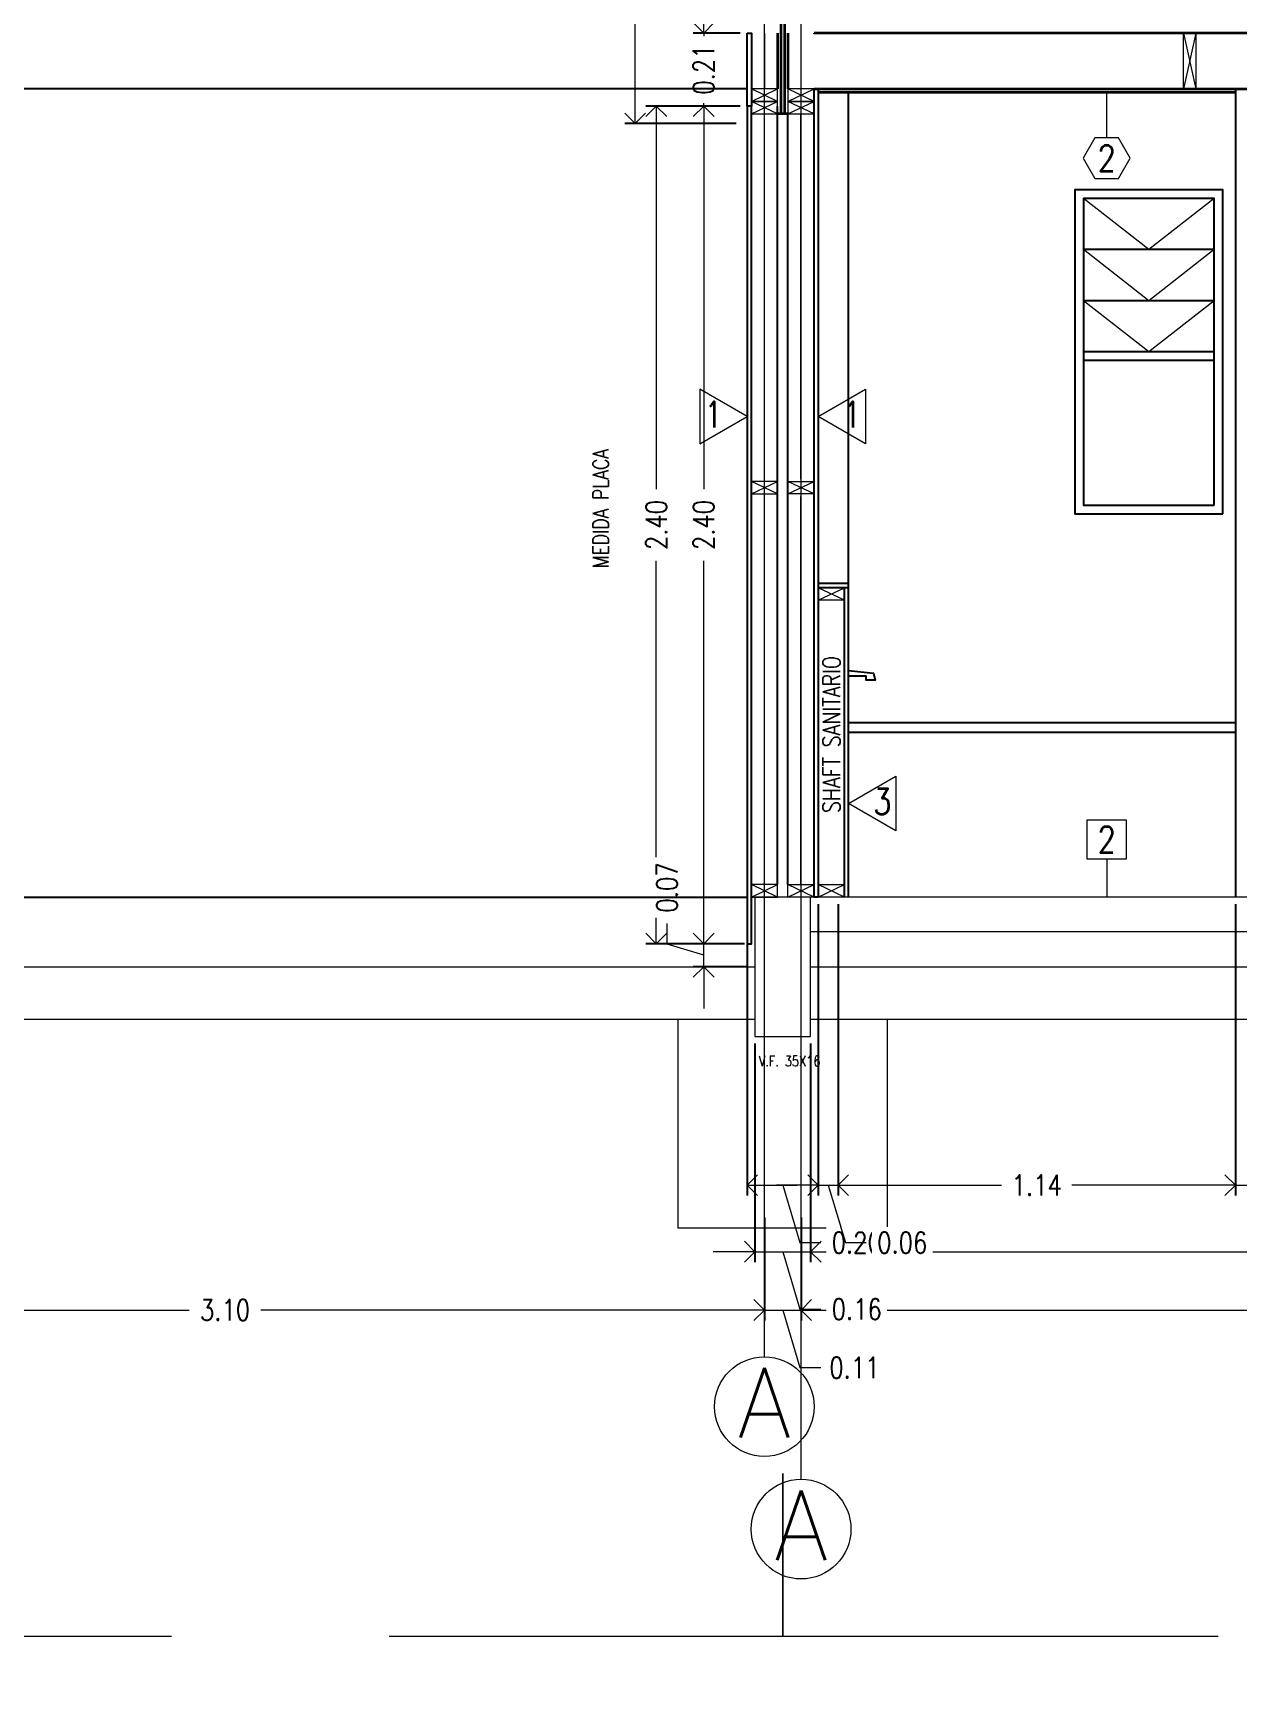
# Model space of a CAD drawing. Header units: metres. Extents: x -2 to 612, y -64 to 156.
# Drawn here: x 467.891 to 471.351, y 4.341 to 9.09 of the extents above; entities that cross this region are included whole.
import ezdxf
from ezdxf.enums import TextEntityAlignment as Align

# ---------------------------------------------------------------- set-up
doc = ezdxf.new("R2010")
doc.units = ezdxf.units.M
doc.header["$LTSCALE"] = 5
doc.header["$MEASUREMENT"] = 0
doc.linetypes.add('HIDDEN', pattern=[0.375, 0.25, -0.125])
doc.layers.get('0').update_dxf_attribs({"color": 30})
doc.layers.get('DEFPOINTS').update_dxf_attribs({"color": 210})
for name, color, linetype, lineweight in [('A-ANNO-DIMS', 3, 'Continuous', 18), ('A-ANNO-SYMB', 3, 'Continuous', 18), ('A-ANNO-TEXT', 3, 'Continuous', 18), ('A-DETL-MCUT', 4, 'Continuous', 25), ('A-ELEV-IDEN', 3, 'Continuous', 18), ('A-ELEV-MBE1', 7, 'Continuous', 35), ('A-ELEV-MBE2', 4, 'Continuous', 25), ('A-WALL-PATT', 8, 'Continuous', 18), ('A-WALL-STUD', 3, 'Continuous', 18)]:
    doc.layers.add(name, color=color, linetype=linetype, lineweight=lineweight)
doc.styles.add('E-ROMANS', font='romans.shx', dxfattribs={"width": 0.8})
doc.dimstyles.new('E-0050_ARW_12', dxfattribs={"dimscale": 0.001, "dimtxt": 60, "dimasz": 60, "dimexe": 30, "dimexo": 20, "dimgap": 30, "dimtad": 0, "dimzin": 0, "dimdsep": 46, "dimtxsty": 'E-ROMANS', "dimblk": 'OPEN90', "dimcen": 30, "dimclrd": 256, "dimclre": 256, "dimclrt": 256, "dimadec": 0, "dimazin": 0, "dimtfac": 1, "dimtmove": 1, "dimatfit": 3, "dimldrblk": 'OPEN90', "dimfxl": 1, "dimtfill": 1, "dimtolj": 1, "dimtzin": 0, "dimlwd": -1, "dimarcsym": 0})

# ---------------------------------------------------------------- blocks, each defined once
blk = doc.blocks.new('_Open90')
at = {"color": 0, "linetype": 'ByBlock', "lineweight": -2}
for p, q in [((0, 0), (-1, 0)), ((-0.5, 0.5), (0, 0)), ((0, 0), (-0.5, -0.5))]:
    blk.add_line(p, q, dxfattribs=at)
blk = doc.blocks.new('*D922')
at = {"layer": 'A-ANNO-DIMS', "lineweight": -2, "transparency": 16777216}
for p, q in [((466.8941, 5.6905), (466.8941, 5.3952)), ((469.9911, 5.6905), (469.9911, 5.3952))]:
    blk.add_line(p, q, dxfattribs=at)
at = {"layer": 'A-ANNO-DIMS', "transparency": 16777216}
for p, q in [((466.9541, 5.4252), (468.3394, 5.4252)), ((469.9311, 5.4252), (468.5457, 5.4252))]:
    blk.add_line(p, q, dxfattribs=at)
at = {"layer": 'DEFPOINTS', "color": 0, "transparency": 16777216}
for p in [(466.8941, 5.7105), (469.9911, 5.7105), (469.9911, 5.4252)]:
    blk.add_point(p, dxfattribs=at)
at = {"layer": 'A-ANNO-DIMS', "transparency": 16777216, "xscale": 0.06, "yscale": 0.06, "zscale": 0.06, "rotation": 180}
blk.add_blockref('_Open90', (466.8941, 5.4252), dxfattribs=at)
at = {"layer": 'A-ANNO-DIMS', "transparency": 16777216, "xscale": 0.06, "yscale": 0.06, "zscale": 0.06}
blk.add_blockref('_Open90', (469.9911, 5.4252), dxfattribs=at)
at = {"layer": 'A-ANNO-DIMS', "transparency": 16777216, "insert": (468.4426, 5.4252), "char_height": 0.06, "attachment_point": 5, "style": 'E-ROMANS', "bg_fill": 3, "box_fill_scale": 1.25, "bg_fill_color": 256, "bg_fill_true_color": 13158600, "bg_fill_transparency": 0}
blk.add_mtext('\\A1;3.10', dxfattribs=at)
blk = doc.blocks.new('*D923')
at = {"layer": 'A-ANNO-DIMS', "lineweight": -2, "transparency": 16777216}
for p, q in [((469.9911, 5.6905), (469.9911, 5.3952)), ((470.0963, 5.6905), (470.0963, 5.3952))]:
    blk.add_line(p, q, dxfattribs=at)
at = {"layer": 'A-ANNO-DIMS', "transparency": 16777216}
for p, q in [((469.9311, 5.4252), (469.8711, 5.4252)), ((469.9911, 5.4252), (470.0963, 5.4252)), ((469.9911, 5.4252), (470.0963, 5.4252)), ((470.0437, 5.4252), (470.0932, 5.2602)), ((470.1563, 5.4252), (470.2163, 5.4252)), ((470.0932, 5.2602), (470.1532, 5.2602))]:
    blk.add_line(p, q, dxfattribs=at)
at = {"layer": 'DEFPOINTS', "color": 0, "transparency": 16777216}
for p in [(469.9911, 5.7105), (470.0963, 5.7105), (470.0963, 5.4252)]:
    blk.add_point(p, dxfattribs=at)
at = {"layer": 'A-ANNO-DIMS', "transparency": 16777216, "xscale": 0.06, "yscale": 0.06, "zscale": 0.06}
blk.add_blockref('_Open90', (469.9911, 5.4252), dxfattribs=at)
at = {"layer": 'A-ANNO-DIMS', "transparency": 16777216, "xscale": 0.06, "yscale": 0.06, "zscale": 0.06, "rotation": 180}
blk.add_blockref('_Open90', (470.0963, 5.4252), dxfattribs=at)
at = {"layer": 'A-ANNO-DIMS', "transparency": 16777216, "insert": (470.2495, 5.2602), "char_height": 0.06, "attachment_point": 5, "style": 'E-ROMANS', "bg_fill": 3, "box_fill_scale": 1.25, "bg_fill_color": 256, "bg_fill_true_color": 13158600, "bg_fill_transparency": 0}
blk.add_mtext('\\A1;0.11', dxfattribs=at)
blk = doc.blocks.new('*D924')
at = {"layer": 'A-ANNO-DIMS', "lineweight": -2, "transparency": 16777216}
for p, q in [((470.0963, 5.6905), (470.0963, 5.3952)), ((473.1931, 5.6905), (473.1931, 5.3952))]:
    blk.add_line(p, q, dxfattribs=at)
at = {"layer": 'A-ANNO-DIMS', "transparency": 16777216}
for p, q in [((470.1563, 5.4252), (471.5416, 5.4252)), ((473.1331, 5.4252), (471.7479, 5.4252))]:
    blk.add_line(p, q, dxfattribs=at)
at = {"layer": 'DEFPOINTS', "color": 0, "transparency": 16777216}
for p in [(470.0963, 5.7105), (473.1931, 5.7105), (473.1931, 5.4252)]:
    blk.add_point(p, dxfattribs=at)
at = {"layer": 'A-ANNO-DIMS', "transparency": 16777216, "xscale": 0.06, "yscale": 0.06, "zscale": 0.06, "rotation": 180}
blk.add_blockref('_Open90', (470.0963, 5.4252), dxfattribs=at)
at = {"layer": 'A-ANNO-DIMS', "transparency": 16777216, "xscale": 0.06, "yscale": 0.06, "zscale": 0.06}
blk.add_blockref('_Open90', (473.1931, 5.4252), dxfattribs=at)
at = {"layer": 'A-ANNO-DIMS', "transparency": 16777216, "insert": (471.6447, 5.4252), "char_height": 0.06, "attachment_point": 5, "style": 'E-ROMANS', "bg_fill": 3, "box_fill_scale": 1.25, "bg_fill_color": 256, "bg_fill_true_color": 13158600, "bg_fill_transparency": 0}
blk.add_mtext('\\A1;3.10', dxfattribs=at)
blk = doc.blocks.new('*D1156')
at = {"layer": 'A-ANNO-DIMS', "lineweight": -2, "transparency": 16777216}
for p, q in [((469.9215, 8.8805), (469.6507, 8.8805)), ((469.9215, 6.4765), (469.6507, 6.4765))]:
    blk.add_line(p, q, dxfattribs=at)
at = {"layer": 'A-ANNO-DIMS', "transparency": 16777216}
for p, q in [((469.6807, 8.8205), (469.6807, 7.7816)), ((469.6807, 6.5365), (469.6807, 7.5753))]:
    blk.add_line(p, q, dxfattribs=at)
at = {"layer": 'DEFPOINTS', "color": 0, "transparency": 16777216}
for p in [(469.6807, 8.8805), (469.9415, 8.8805), (469.9415, 6.4765)]:
    blk.add_point(p, dxfattribs=at)
at = {"layer": 'A-ANNO-DIMS', "transparency": 16777216, "xscale": 0.06, "yscale": 0.06, "zscale": 0.06}
for p, rotation in [((469.6807, 8.8805), 90), ((469.6807, 6.4765), 270)]:
    blk.add_blockref('_Open90', p, dxfattribs=dict(at, rotation=rotation))
at = {"layer": 'A-ANNO-DIMS', "transparency": 16777216, "insert": (469.6807, 7.6785), "char_height": 0.06, "attachment_point": 5, "rotation": 90, "style": 'E-ROMANS', "bg_fill": 3, "box_fill_scale": 1.25, "bg_fill_color": 256, "bg_fill_true_color": 13158600, "bg_fill_transparency": 0}
blk.add_mtext('\\A1;2.40', dxfattribs=at)
blk = doc.blocks.new('*D1157')
at = {"layer": 'A-ANNO-DIMS', "lineweight": -2, "transparency": 16777216}
for p, q in [((469.9216, 11.2705), (469.59, 11.2705)), ((469.9096, 8.8305), (469.59, 8.8305))]:
    blk.add_line(p, q, dxfattribs=at)
at = {"layer": 'A-ANNO-DIMS', "transparency": 16777216}
for p, q in [((469.62, 11.2105), (469.62, 10.1547)), ((469.62, 8.8905), (469.62, 9.9462))]:
    blk.add_line(p, q, dxfattribs=at)
at = {"layer": 'DEFPOINTS', "color": 0, "transparency": 16777216}
for p in [(469.62, 11.2705), (469.9416, 11.2705), (469.9296, 8.8305)]:
    blk.add_point(p, dxfattribs=at)
at = {"layer": 'A-ANNO-DIMS', "transparency": 16777216, "xscale": 0.06, "yscale": 0.06, "zscale": 0.06}
for p, rotation in [((469.62, 11.2705), 90), ((469.62, 8.8305), 270)]:
    blk.add_blockref('_Open90', p, dxfattribs=dict(at, rotation=rotation))
at = {"layer": 'A-ANNO-DIMS', "transparency": 16777216, "insert": (469.62, 10.0505), "char_height": 0.06, "attachment_point": 5, "rotation": 90, "style": 'E-ROMANS', "bg_fill": 3, "box_fill_scale": 1.25, "bg_fill_color": 256, "bg_fill_true_color": 13158600, "bg_fill_transparency": 0}
blk.add_mtext('\\A1;2.44', dxfattribs=at)
blk = doc.blocks.new('*D1158')
at = {"layer": 'A-ANNO-DIMS', "transparency": 16777216}
for p, q in [((469.8167, 6.5365), (469.8167, 6.5965)), ((469.7117, 6.475), (469.7117, 6.535)), ((469.8167, 6.4435), (469.7117, 6.475)), ((469.8167, 6.4105), (469.8167, 6.4765)), ((469.8167, 6.4105), (469.8167, 6.4765)), ((469.8167, 6.3505), (469.8167, 6.2905))]:
    blk.add_line(p, q, dxfattribs=at)
at = {"layer": 'A-ANNO-DIMS', "lineweight": -2, "transparency": 16777216}
for p, q in [((469.9336, 6.4765), (469.7867, 6.4765)), ((469.9436, 6.4105), (469.7867, 6.4105))]:
    blk.add_line(p, q, dxfattribs=at)
at = {"layer": 'DEFPOINTS', "color": 0, "transparency": 16777216}
for p in [(469.8167, 6.4765), (469.9536, 6.4765), (469.9636, 6.4105)]:
    blk.add_point(p, dxfattribs=at)
at = {"layer": 'A-ANNO-DIMS', "transparency": 16777216, "xscale": 0.06, "yscale": 0.06, "zscale": 0.06}
for p, rotation in [((469.8167, 6.4765), 270), ((469.8167, 6.4105), 90)]:
    blk.add_blockref('_Open90', p, dxfattribs=dict(at, rotation=rotation))
at = {"layer": 'A-ANNO-DIMS', "transparency": 16777216, "insert": (469.7117, 6.6381), "char_height": 0.06, "attachment_point": 5, "rotation": 90, "style": 'E-ROMANS', "bg_fill": 3, "box_fill_scale": 1.25, "bg_fill_color": 256, "bg_fill_true_color": 13158600, "bg_fill_transparency": 0}
blk.add_mtext('\\A1;0.07', dxfattribs=at)
blk = doc.blocks.new('*D1159')
at = {"layer": 'A-ANNO-DIMS', "lineweight": -2, "transparency": 16777216}
for p, q in [((469.9096, 8.8805), (469.7867, 8.8805)), ((469.9336, 6.4765), (469.7867, 6.4765))]:
    blk.add_line(p, q, dxfattribs=at)
at = {"layer": 'A-ANNO-DIMS', "transparency": 16777216}
for p, q in [((469.8167, 8.8205), (469.8167, 7.7816)), ((469.8167, 6.5365), (469.8167, 7.5753))]:
    blk.add_line(p, q, dxfattribs=at)
at = {"layer": 'DEFPOINTS', "color": 0, "transparency": 16777216}
for p in [(469.8167, 8.8805), (469.9296, 8.8805), (469.9536, 6.4765)]:
    blk.add_point(p, dxfattribs=at)
at = {"layer": 'A-ANNO-DIMS', "transparency": 16777216, "xscale": 0.06, "yscale": 0.06, "zscale": 0.06}
for p, rotation in [((469.8167, 8.8805), 90), ((469.8167, 6.4765), 270)]:
    blk.add_blockref('_Open90', p, dxfattribs=dict(at, rotation=rotation))
at = {"layer": 'A-ANNO-DIMS', "transparency": 16777216, "insert": (469.8167, 7.6785), "char_height": 0.06, "attachment_point": 5, "rotation": 90, "style": 'E-ROMANS', "bg_fill": 3, "box_fill_scale": 1.25, "bg_fill_color": 256, "bg_fill_true_color": 13158600, "bg_fill_transparency": 0}
blk.add_mtext('\\A1;2.40', dxfattribs=at)
blk = doc.blocks.new('*D1160')
at = {"layer": 'A-ANNO-DIMS', "transparency": 16777216}
for p, q in [((469.8167, 9.1505), (469.8167, 9.2105)), ((469.8167, 9.0905), (469.8167, 9.0817)), ((469.8167, 8.8805), (469.8167, 8.8892)), ((469.8167, 8.8205), (469.8167, 8.7605))]:
    blk.add_line(p, q, dxfattribs=at)
at = {"layer": 'A-ANNO-DIMS', "lineweight": -2, "transparency": 16777216}
for p, q in [((469.9216, 9.0905), (469.7867, 9.0905)), ((469.9096, 8.8805), (469.7867, 8.8805))]:
    blk.add_line(p, q, dxfattribs=at)
at = {"layer": 'DEFPOINTS', "color": 0, "transparency": 16777216}
for p in [(469.9416, 9.0905), (469.9296, 8.8805)]:
    blk.add_point(p, dxfattribs=at)
at = {"layer": 'A-ANNO-DIMS', "transparency": 16777216, "xscale": 0.06, "yscale": 0.06, "zscale": 0.06}
for p, rotation in [((469.8167, 9.0905), 270), ((469.8167, 8.8805), 90)]:
    blk.add_blockref('_Open90', p, dxfattribs=dict(at, rotation=rotation))
at = {"layer": 'A-ANNO-DIMS', "transparency": 16777216, "insert": (469.8167, 8.9855), "char_height": 0.06, "attachment_point": 5, "rotation": 90, "style": 'E-ROMANS', "bg_fill": 3, "box_fill_scale": 1.25, "bg_fill_color": 256, "bg_fill_true_color": 13158600, "bg_fill_transparency": 0}
blk.add_mtext('\\A1;0.21', dxfattribs=at)
at = {"layer": 'DEFPOINTS', "color": 0, "transparency": 16777216}
blk.add_point((469.8167, 9.0905), dxfattribs=at)
blk = doc.blocks.new('*D1162')
at = {"layer": 'A-ANNO-DIMS', "lineweight": -2, "transparency": 16777216}
for p, q in [((469.9636, 6.1905), (469.9636, 5.5627)), ((470.1236, 6.1905), (470.1236, 5.5627))]:
    blk.add_line(p, q, dxfattribs=at)
at = {"layer": 'A-ANNO-DIMS', "transparency": 16777216}
for p, q in [((469.9036, 5.5927), (469.8436, 5.5927)), ((469.9636, 5.5927), (470.1236, 5.5927)), ((469.9636, 5.5927), (470.1236, 5.5927)), ((470.0436, 5.5927), (470.0931, 5.4277)), ((470.1836, 5.5927), (470.2436, 5.5927)), ((470.0931, 5.4277), (470.1531, 5.4277))]:
    blk.add_line(p, q, dxfattribs=at)
at = {"layer": 'DEFPOINTS', "color": 0, "transparency": 16777216}
for p in [(469.9636, 6.2105), (470.1236, 6.2105), (470.1236, 5.5927)]:
    blk.add_point(p, dxfattribs=at)
at = {"layer": 'A-ANNO-DIMS', "transparency": 16777216, "xscale": 0.06, "yscale": 0.06, "zscale": 0.06}
blk.add_blockref('_Open90', (469.9636, 5.5927), dxfattribs=at)
at = {"layer": 'A-ANNO-DIMS', "transparency": 16777216, "xscale": 0.06, "yscale": 0.06, "zscale": 0.06, "rotation": 180}
blk.add_blockref('_Open90', (470.1236, 5.5927), dxfattribs=at)
at = {"layer": 'A-ANNO-DIMS', "transparency": 16777216, "insert": (470.2562, 5.4277), "char_height": 0.06, "attachment_point": 5, "style": 'E-ROMANS', "bg_fill": 3, "box_fill_scale": 1.25, "bg_fill_color": 256, "bg_fill_true_color": 13158600, "bg_fill_transparency": 0}
blk.add_mtext('\\A1;0.16', dxfattribs=at)
blk = doc.blocks.new('*D1163')
at = {"layer": 'A-ANNO-DIMS', "lineweight": -2, "transparency": 16777216}
for p, q in [((473.1106, 6.5905), (473.1106, 5.5627)), ((470.1236, 6.1905), (470.1236, 5.5627))]:
    blk.add_line(p, q, dxfattribs=at)
at = {"layer": 'A-ANNO-DIMS', "transparency": 16777216}
for p, q in [((470.1836, 5.5927), (471.5151, 5.5927)), ((473.0506, 5.5927), (471.7191, 5.5927))]:
    blk.add_line(p, q, dxfattribs=at)
at = {"layer": 'DEFPOINTS', "color": 0, "transparency": 16777216}
for p in [(473.1106, 6.6105), (470.1236, 6.2105), (473.1106, 5.5927)]:
    blk.add_point(p, dxfattribs=at)
at = {"layer": 'A-ANNO-DIMS', "transparency": 16777216, "xscale": 0.06, "yscale": 0.06, "zscale": 0.06, "rotation": 180}
blk.add_blockref('_Open90', (470.1236, 5.5927), dxfattribs=at)
at = {"layer": 'A-ANNO-DIMS', "transparency": 16777216, "xscale": 0.06, "yscale": 0.06, "zscale": 0.06}
blk.add_blockref('_Open90', (473.1106, 5.5927), dxfattribs=at)
at = {"layer": 'A-ANNO-DIMS', "transparency": 16777216, "insert": (471.6171, 5.5927), "char_height": 0.06, "attachment_point": 5, "style": 'E-ROMANS', "bg_fill": 3, "box_fill_scale": 1.25, "bg_fill_color": 256, "bg_fill_true_color": 13158600, "bg_fill_transparency": 0}
blk.add_mtext('\\A1;2.99', dxfattribs=at)
blk = doc.blocks.new('*D1165')
at = {"layer": 'A-ANNO-DIMS', "lineweight": -2, "transparency": 16777216}
for p, q in [((469.9415, 6.5905), (469.9415, 5.7537)), ((470.1456, 6.5905), (470.1456, 5.7537))]:
    blk.add_line(p, q, dxfattribs=at)
at = {"layer": 'A-ANNO-DIMS', "transparency": 16777216}
for p, q in [((470.0015, 5.7837), (470.0856, 5.7837)), ((470.0436, 5.7837), (470.0931, 5.6187)), ((470.0931, 5.6187), (470.1531, 5.6187))]:
    blk.add_line(p, q, dxfattribs=at)
at = {"layer": 'DEFPOINTS', "color": 0, "transparency": 16777216}
for p in [(469.9415, 6.6105), (470.1456, 6.6105), (470.1456, 5.7837)]:
    blk.add_point(p, dxfattribs=at)
at = {"layer": 'A-ANNO-DIMS', "transparency": 16777216, "xscale": 0.06, "yscale": 0.06, "zscale": 0.06, "rotation": 180}
blk.add_blockref('_Open90', (469.9415, 5.7837), dxfattribs=at)
at = {"layer": 'A-ANNO-DIMS', "transparency": 16777216, "xscale": 0.06, "yscale": 0.06, "zscale": 0.06}
blk.add_blockref('_Open90', (470.1456, 5.7837), dxfattribs=at)
at = {"layer": 'A-ANNO-DIMS', "transparency": 16777216, "insert": (470.2562, 5.6187), "char_height": 0.06, "attachment_point": 5, "style": 'E-ROMANS', "bg_fill": 3, "box_fill_scale": 1.25, "bg_fill_color": 256, "bg_fill_true_color": 13158600, "bg_fill_transparency": 0}
blk.add_mtext('\\A1;0.20', dxfattribs=at)
blk = doc.blocks.new('*D507')
at = {"layer": 'A-ANNO-DIMS', "lineweight": -2, "transparency": 16777216}
for p, q in [((470.1456, 6.5905), (470.1456, 5.7537)), ((470.2026, 6.5905), (470.2026, 5.7537))]:
    blk.add_line(p, q, dxfattribs=at)
at = {"layer": 'A-ANNO-DIMS', "transparency": 16777216}
for p, q in [((470.0856, 5.7837), (470.0256, 5.7837)), ((470.1456, 5.7837), (470.2026, 5.7837)), ((470.1456, 5.7837), (470.2026, 5.7837)), ((470.1741, 5.7837), (470.2236, 5.6187)), ((470.2626, 5.7837), (470.3226, 5.7837)), ((470.2236, 5.6187), (470.2836, 5.6187))]:
    blk.add_line(p, q, dxfattribs=at)
at = {"layer": 'DEFPOINTS', "color": 0, "transparency": 16777216}
for p in [(470.1456, 6.6105), (470.2026, 6.6105), (470.2026, 5.7837)]:
    blk.add_point(p, dxfattribs=at)
at = {"layer": 'A-ANNO-DIMS', "transparency": 16777216, "xscale": 0.06, "yscale": 0.06, "zscale": 0.06}
blk.add_blockref('_Open90', (470.1456, 5.7837), dxfattribs=at)
at = {"layer": 'A-ANNO-DIMS', "transparency": 16777216, "xscale": 0.06, "yscale": 0.06, "zscale": 0.06, "rotation": 180}
blk.add_blockref('_Open90', (470.2026, 5.7837), dxfattribs=at)
at = {"layer": 'A-ANNO-DIMS', "transparency": 16777216, "insert": (470.3868, 5.6187), "char_height": 0.06, "attachment_point": 5, "style": 'E-ROMANS', "bg_fill": 3, "box_fill_scale": 1.25, "bg_fill_color": 256, "bg_fill_true_color": 13158600, "bg_fill_transparency": 0}
blk.add_mtext('\\A1;0.06', dxfattribs=at)
blk = doc.blocks.new('*D508')
at = {"layer": 'A-ANNO-DIMS', "lineweight": -2, "transparency": 16777216}
for p, q in [((470.2026, 6.5905), (470.2026, 5.7537)), ((471.3434, 6.5905), (471.3434, 5.7537))]:
    blk.add_line(p, q, dxfattribs=at)
at = {"layer": 'A-ANNO-DIMS', "transparency": 16777216}
for p, q in [((470.2626, 5.7837), (470.6721, 5.7837)), ((471.2834, 5.7837), (470.8739, 5.7837))]:
    blk.add_line(p, q, dxfattribs=at)
at = {"layer": 'DEFPOINTS', "color": 0, "transparency": 16777216}
for p in [(470.2026, 6.6105), (471.3434, 6.6105), (471.3434, 5.7837)]:
    blk.add_point(p, dxfattribs=at)
at = {"layer": 'A-ANNO-DIMS', "transparency": 16777216, "xscale": 0.06, "yscale": 0.06, "zscale": 0.06, "rotation": 180}
blk.add_blockref('_Open90', (470.2026, 5.7837), dxfattribs=at)
at = {"layer": 'A-ANNO-DIMS', "transparency": 16777216, "xscale": 0.06, "yscale": 0.06, "zscale": 0.06}
blk.add_blockref('_Open90', (471.3434, 5.7837), dxfattribs=at)
at = {"layer": 'A-ANNO-DIMS', "transparency": 16777216, "insert": (470.773, 5.7837), "char_height": 0.06, "attachment_point": 5, "style": 'E-ROMANS', "bg_fill": 3, "box_fill_scale": 1.25, "bg_fill_color": 256, "bg_fill_true_color": 13158600, "bg_fill_transparency": 0}
blk.add_mtext('\\A1;1.14', dxfattribs=at)
blk = doc.blocks.new('*D1166')
at = {"layer": 'A-ANNO-DIMS', "lineweight": -2, "transparency": 16777216}
for p, q in [((471.3434, 6.5905), (471.3434, 5.7537)), ((471.4426, 6.5905), (471.4426, 5.7537))]:
    blk.add_line(p, q, dxfattribs=at)
at = {"layer": 'A-ANNO-DIMS', "transparency": 16777216}
for p, q in [((471.2834, 5.7837), (471.2234, 5.7837)), ((471.3434, 5.7837), (471.4426, 5.7837)), ((471.3434, 5.7837), (471.4426, 5.7837)), ((471.393, 5.7837), (471.4425, 5.6187)), ((471.5026, 5.7837), (471.5626, 5.7837)), ((471.4425, 5.6187), (471.5025, 5.6187))]:
    blk.add_line(p, q, dxfattribs=at)
at = {"layer": 'DEFPOINTS', "color": 0, "transparency": 16777216}
for p in [(471.3434, 6.6105), (471.4426, 6.6105), (471.4426, 5.7837)]:
    blk.add_point(p, dxfattribs=at)
at = {"layer": 'A-ANNO-DIMS', "transparency": 16777216, "xscale": 0.06, "yscale": 0.06, "zscale": 0.06}
blk.add_blockref('_Open90', (471.3434, 5.7837), dxfattribs=at)
at = {"layer": 'A-ANNO-DIMS', "transparency": 16777216, "xscale": 0.06, "yscale": 0.06, "zscale": 0.06, "rotation": 180}
blk.add_blockref('_Open90', (471.4426, 5.7837), dxfattribs=at)
at = {"layer": 'A-ANNO-DIMS', "transparency": 16777216, "insert": (471.6056, 5.6187), "char_height": 0.06, "attachment_point": 5, "style": 'E-ROMANS', "bg_fill": 3, "box_fill_scale": 1.25, "bg_fill_color": 256, "bg_fill_true_color": 13158600, "bg_fill_transparency": 0}
blk.add_mtext('\\A1;0.10', dxfattribs=at)
blk = doc.blocks.new('*D26')
at = {"layer": 'A-ANNO-DIMS', "lineweight": -2, "transparency": 16777216}
for p, q in [((470.1456, 6.5905), (470.1456, 5.7537)), ((470.2026, 6.5905), (470.2026, 5.7537))]:
    blk.add_line(p, q, dxfattribs=at)
at = {"layer": 'A-ANNO-DIMS', "transparency": 16777216}
for p, q in [((470.0856, 5.7837), (470.0256, 5.7837)), ((470.1456, 5.7837), (470.2026, 5.7837)), ((470.1456, 5.7837), (470.2026, 5.7837)), ((470.1741, 5.7837), (470.2236, 5.6187)), ((470.2626, 5.7837), (470.3226, 5.7837)), ((470.2236, 5.6187), (470.2836, 5.6187))]:
    blk.add_line(p, q, dxfattribs=at)
at = {"layer": 'DEFPOINTS', "color": 0, "transparency": 16777216}
for p in [(470.1456, 6.6105), (470.2026, 6.6105), (470.2026, 5.7837)]:
    blk.add_point(p, dxfattribs=at)
at = {"layer": 'A-ANNO-DIMS', "transparency": 16777216, "xscale": 0.06, "yscale": 0.06, "zscale": 0.06}
blk.add_blockref('_Open90', (470.1456, 5.7837), dxfattribs=at)
at = {"layer": 'A-ANNO-DIMS', "transparency": 16777216, "xscale": 0.06, "yscale": 0.06, "zscale": 0.06, "rotation": 180}
blk.add_blockref('_Open90', (470.2026, 5.7837), dxfattribs=at)
at = {"layer": 'A-ANNO-DIMS', "transparency": 16777216, "insert": (470.3868, 5.6187), "char_height": 0.06, "attachment_point": 5, "style": 'E-ROMANS', "bg_fill": 3, "box_fill_scale": 1.25, "bg_fill_color": 256, "bg_fill_true_color": 13158600, "bg_fill_transparency": 0}
blk.add_mtext('\\A1;0.06', dxfattribs=at)

msp = doc.modelspace()

# ---------------------------------------------------------------- linework, layer by layer
at = {"layer": 'A-ANNO-SYMB'}
for p, q in [((470.09636, 4.93959), (470.09611, 13.891)), ((469.99107, 5.29119), (469.99107, 13.49239)), ((473.11059, 6.61046), (470.12359, 6.61046)), ((473.11059, 6.51046), (470.12359, 6.51046)), ((466.93157, 6.41046), (469.96356, 6.41046)), ((470.12359, 6.41046), (473.11059, 6.41046))]:
    msp.add_line(p, q, dxfattribs=at)
msp.add_lwpolyline([(470.12359, 6.61046), (469.96359, 6.61046), (469.96359, 6.21046), (470.12359, 6.21046)], close=True, dxfattribs=at)
msp.add_circle((470.09646, 4.79657), 0.14303, dxfattribs=at)
at = {"layer": 'A-ANNO-TEXT'}
msp.add_line((470.97371, 8.78958), (470.97371, 8.92046), dxfattribs=at)
for points in [[(471.00737, 8.67296), (471.04104, 8.73127), (471.00737, 8.78958), (470.94005, 8.78958), (470.90638, 8.73127), (470.94005, 8.67296)], [(470.14561, 7.98981), (470.28147, 8.06825), (470.28147, 7.91137)], [(470.23261, 6.87942), (470.36847, 6.95785), (470.36847, 6.80098)], [(470.91746, 6.83217), (471.02996, 6.83217), (471.02996, 6.71967), (470.91746, 6.71967)]]:
    msp.add_lwpolyline(points, close=True, dxfattribs=at)
at = {"layer": 'A-ANNO-TEXT', "linetype": 'HIDDEN'}
for points in [[(463.74455, 4.95593), (463.74455, 4.48894), (466.7526, 4.48894), (466.89563, 4.34077), (467.03866, 4.48894), (470.04359, 4.48894), (470.04359, 4.95593)], [(470.04359, 4.95592), (470.04359, 4.48893), (473.05164, 4.48893), (473.19467, 4.34077), (473.3377, 4.48893), (476.34263, 4.48893), (476.34263, 4.95592)]]:
    msp.add_lwpolyline(points, dxfattribs=at)
at = {"layer": 'A-DETL-MCUT'}
for p, q in [((471.3434, 8.93046), (471.3434, 6.61046)), ((470.23261, 7.51046), (470.14561, 7.51046)), ((470.23261, 7.49846), (470.14561, 7.49846))]:
    msp.add_line(p, q, dxfattribs=at)
msp.add_lwpolyline([(469.94157, 9.09046), (469.95357, 9.09046), (469.95357, 8.88046), (469.94155, 8.88046)], close=True, dxfattribs=at)
for points in [[(470.14561, 8.93046), (470.14561, 6.61046), (470.13361, 6.61046), (470.13361, 8.93046)], [(469.94155, 8.88046), (469.94155, 6.47646), (469.95356, 6.47646), (469.95356, 8.88046)]]:
    msp.add_lwpolyline(points, dxfattribs=at)
at = {"layer": 'A-ELEV-IDEN'}
msp.add_line((467.17155, 6.26046), (469.74359, 6.26046), dxfattribs=at)
for points in [[(471.28262, 8.61546), (471.09512, 8.4688), (470.90762, 8.61546)], [(471.28262, 8.4688), (471.09512, 8.32213), (470.90762, 8.4688)], [(471.28262, 8.32213), (471.09512, 8.17546), (470.90762, 8.32213)]]:
    msp.add_lwpolyline(points, dxfattribs=at)
at = {"layer": 'A-ELEV-MBE1'}
for points in [[(470.03859, 9.12646), (470.03859, 8.85846)], [(470.04859, 9.12646), (470.04859, 8.85846)], [(470.02858, 9.09046), (470.02858, 8.93046)], [(470.05861, 9.09046), (470.05861, 8.93046)], [(470.13361, 8.93046), (473.24059, 8.93046), (473.24059, 9.09046), (470.13361, 9.09046), (470.13361, 9.09046)], [(470.14561, 8.92046), (471.3434, 8.92046)], [(470.05861, 8.85846), (470.02856, 8.85846)]]:
    msp.add_lwpolyline(points, dxfattribs=at)
at = {"layer": 'A-ELEV-MBE2'}
for p, q in [((470.23261, 7.51046), (470.23261, 8.92046)), ((470.02856, 6.64646), (470.02856, 8.88046)), ((470.05861, 6.64646), (470.05861, 8.85846)), ((471.3434, 7.11046), (470.23261, 7.11046)), ((471.3434, 7.08246), (470.23261, 7.08246)), ((469.95356, 6.66046), (469.95356, 6.95105))]:
    msp.add_line(p, q, dxfattribs=at)
for points in [[(471.30762, 7.71046), (471.30762, 8.64046), (470.88262, 8.64046), (470.88262, 7.71046), (471.30762, 7.71046)], [(471.28262, 8.4688), (470.90762, 8.4688)], [(471.28262, 8.32213), (470.90762, 8.32213)], [(471.28262, 8.17546), (470.90762, 8.17546)], [(471.28262, 8.15046), (470.90762, 8.15046)], [(470.23261, 7.26046), (470.30399, 7.25319), (470.30938, 7.23344), (470.28334, 7.23344), (470.28334, 7.24421), (470.23261, 7.24421)]]:
    msp.add_lwpolyline(points, dxfattribs=at)
msp.add_lwpolyline([(471.28262, 7.73546), (471.28262, 8.61546), (470.90762, 8.61546), (470.90762, 7.73546)], close=True, dxfattribs=at)
at = {"layer": 'A-WALL-PATT', "ltscale": 0.1}
for p, q in [((469.99108, 9.09046), (469.99108, 8.93046)), ((469.99106, 7.81046), (469.99106, 8.85846)), ((470.09611, 7.81046), (470.09611, 8.85846)), ((469.99106, 6.64646), (469.99106, 7.76046)), ((470.09611, 6.64646), (470.09611, 7.76046))]:
    msp.add_line(p, q, dxfattribs=at)
at = {"layer": 'A-WALL-STUD'}
for p, q in [((470.05861, 8.89446), (470.13361, 8.93046)), ((470.13361, 8.89446), (470.05861, 8.93046)), ((470.05861, 8.85846), (470.13361, 8.89446)), ((470.13361, 8.85846), (470.05861, 8.89446)), ((470.13361, 7.76746), (470.05861, 7.80346)), ((470.05861, 7.76746), (470.13361, 7.80346)), ((470.22066, 7.46246), (470.14566, 7.49846)), ((470.14566, 7.46246), (470.22066, 7.49846))]:
    msp.add_line(p, q, dxfattribs=at)
for points in [[(471.2301, 9.09016), (471.2301, 8.93016), (471.1941, 8.93016), (471.1941, 9.09016), (471.2301, 9.09016)], [(471.1941, 9.09016), (471.2301, 8.93016)], [(471.2301, 9.09016), (471.1941, 8.93016)]]:
    msp.add_lwpolyline(points, dxfattribs=at)
for points in [[(470.05861, 8.89446), (470.13361, 8.89446), (470.13361, 8.93046), (470.05861, 8.93046)], [(470.05861, 8.85846), (470.13361, 8.85846), (470.13361, 8.89446), (470.05861, 8.89446)], [(470.13361, 7.76746), (470.05861, 7.76746), (470.05861, 7.80346), (470.13361, 7.80346)], [(470.22066, 7.46246), (470.14566, 7.46246), (470.14566, 7.49846), (470.22066, 7.49846)]]:
    msp.add_lwpolyline(points, close=True, dxfattribs=at)

# ---------------------------------------------------------------- texts
at = {"layer": 'A-ANNO-TEXT', "style": 'E-ROMANS'}
for s, insert, char_height, attachment_point, rotation in [('\\pi-0.45,l0.45,t0.45;2', (470.97371, 8.73127), 0.075, 5, 0.00048), ('\\pi-0.45,l0.45,t0.45;1', (470.24252, 7.99546), 0.075, 5, 359.99952), ('MEDIDA PLACA', (469.5214, 7.72536), 0.045, 5, 90), ('SHAFT SANITARIO', (470.1586, 7.07717), 0.05, 2, 90), ('\\pi-0.45,l0.45,t0.45;3', (470.32952, 6.88507), 0.075, 5, 359.99952), ('\\pi-0.45,l0.45,t0.45;2', (470.97371, 6.77592), 0.075, 5, 0.00048)]:
    msp.add_mtext(s, dxfattribs=dict(at, insert=insert, char_height=char_height, attachment_point=attachment_point, rotation=rotation))
at = {"layer": 'A-ANNO-TEXT', "insert": (470.06359, 6.13978), "char_height": 0.03, "attachment_point": 5, "style": 'E-ROMANS'}
msp.add_mtext('\\pi-0.09,l0.09,t0.09;V.F. 35X16', dxfattribs=at)
at = {"layer": 'A-ANNO-TEXT', "style": 'E-ROMANS'}
msp.add_attdef('A', text='0.00', height=0.2, dxfattribs=at).set_placement((470.09646, 4.8077), align=Align.MIDDLE_CENTER)

# ---------------------------------------------------------------- next in the draw order: dimensions: what is measured, and where the dimension line sits
at = {"layer": 'A-ANNO-DIMS'}
dim = msp.add_linear_dim(base=(469.68073, 8.88046), p1=(469.94155, 6.47646), p2=(469.94155, 8.88046), angle=90, dimstyle='E-0050_ARW_12', dxfattribs=at)
dim.commit()
dim.dimension.update_dxf_attribs({"geometry": '*D1156', "text_midpoint": (469.68073, 7.67846)})
dim = msp.add_linear_dim(base=(469.99107, 5.42521), p1=(466.89407, 5.71046), p2=(469.99107, 5.71046), dimstyle='E-0050_ARW_12', dxfattribs=at)
dim.commit()
dim.dimension.update_dxf_attribs({"geometry": '*D922', "text_midpoint": (468.44257, 5.42521)})

# ---------------------------------------------------------------- next in the draw order: dimensions: what is measured, and where the dimension line sits
for base, p1, p2, picture, middle in [((469.61999, 11.27046), (469.92956, 8.83046), (469.94157, 11.27046), '*D1157', (469.61999, 10.05046)), ((469.81666, 6.47646), (469.96359, 6.41046), (469.95356, 6.47646), '*D1158', (469.71166, 6.56496))]:
    dim = msp.add_linear_dim(base=base, p1=p1, p2=p2, angle=90, dimstyle='E-0050_ARW_12', dxfattribs=at)
    dim.commit()
    dim.dimension.update_dxf_attribs({"geometry": picture, "text_midpoint": middle})
dim = msp.add_linear_dim(base=(470.09634, 5.42521), p1=(469.99107, 5.71046), p2=(470.09634, 5.71046), dimstyle='E-0050_ARW_12', dxfattribs=at)
dim.commit()
dim.dimension.update_dxf_attribs({"geometry": '*D923', "text_midpoint": (470.18321, 5.26021)})

# ---------------------------------------------------------------- next in the draw order: linework, layer by layer
at = {"layer": 'A-ANNO-SYMB'}
msp.add_circle((469.99107, 5.14816), 0.14303, dxfattribs=at)

# ---------------------------------------------------------------- next in the draw order: texts
at = {"layer": 'A-ANNO-TEXT', "style": 'E-ROMANS'}
msp.add_attdef('A', text='0.00', height=0.2, dxfattribs=at).set_placement((469.99107, 5.15929), align=Align.MIDDLE_CENTER)

# ---------------------------------------------------------------- next in the draw order: dimensions: what is measured, and where the dimension line sits
at = {"layer": 'A-ANNO-DIMS'}
dim = msp.add_linear_dim(base=(469.81666, 8.88046), p1=(469.95356, 6.47646), p2=(469.92956, 8.88046), angle=90, dimstyle='E-0050_ARW_12', dxfattribs=at)
dim.commit()
dim.dimension.update_dxf_attribs({"geometry": '*D1159', "text_midpoint": (469.81666, 7.67846)})
dim = msp.add_linear_dim(base=(473.19311, 5.42521), p1=(470.09634, 5.71046), p2=(473.19311, 5.71046), dimstyle='E-0050_ARW_12', dxfattribs=at)
dim.commit()
dim.dimension.update_dxf_attribs({"geometry": '*D924', "text_midpoint": (471.64473, 5.42521)})

# ---------------------------------------------------------------- next in the draw order: linework, layer by layer
at = {"layer": 'A-ANNO-SYMB', "linetype": 'HIDDEN'}
msp.add_lwpolyline([(470.12359, 6.26046), (470.34359, 6.26046), (470.34359, 5.66046), (469.74359, 5.66046), (469.74359, 6.26046), (469.96359, 6.26046)], dxfattribs=at)
at = {"layer": 'A-ANNO-TEXT'}
msp.add_lwpolyline([(469.94152, 7.98981), (469.80566, 8.06825), (469.80566, 7.91137)], close=True, dxfattribs=at)
at = {"layer": 'A-WALL-STUD'}
for p, q in [((469.95356, 7.76746), (470.02856, 7.80346)), ((470.02856, 7.76746), (469.95356, 7.80346))]:
    msp.add_line(p, q, dxfattribs=at)
msp.add_lwpolyline([(469.95356, 7.76746), (470.02856, 7.76746), (470.02856, 7.80346), (469.95356, 7.80346)], close=True, dxfattribs=at)

# ---------------------------------------------------------------- next in the draw order: texts
at = {"layer": 'A-ANNO-TEXT', "insert": (469.84462, 7.99546), "char_height": 0.075, "attachment_point": 5, "rotation": 0.00048, "style": 'E-ROMANS'}
msp.add_mtext('\\pi-0.45,l0.45,t0.45;1', dxfattribs=at)

# ---------------------------------------------------------------- next in the draw order: dimensions: what is measured, and where the dimension line sits
at = {"layer": 'A-ANNO-DIMS'}
dim = msp.add_linear_dim(base=(469.81666, 9.09046), p1=(469.92956, 8.88046), p2=(469.94157, 9.09046), angle=90, dimstyle='E-0050_ARW_12', dxfattribs=at)
dim.commit()
dim.dimension.update_dxf_attribs({"geometry": '*D1160', "text_midpoint": (469.81666, 8.98546)})

# ---------------------------------------------------------------- next in the draw order: linework, layer by layer
at = {"layer": 'A-ELEV-MBE2'}
msp.add_line((466.94155, 8.93115), (469.94155, 8.93115), dxfattribs=at)
at = {"layer": 'A-WALL-STUD'}
for p, q in [((469.95358, 8.89446), (470.02858, 8.93046)), ((470.02858, 8.89446), (469.95358, 8.93046)), ((469.95358, 8.85846), (470.02858, 8.89446)), ((470.02858, 8.85846), (469.95358, 8.89446))]:
    msp.add_line(p, q, dxfattribs=at)
for points in [[(469.95358, 8.89446), (470.02858, 8.89446), (470.02858, 8.93046), (469.95358, 8.93046)], [(469.95358, 8.85846), (470.02858, 8.85846), (470.02858, 8.89446), (469.95358, 8.89446)]]:
    msp.add_lwpolyline(points, close=True, dxfattribs=at)

# ---------------------------------------------------------------- next in the draw order: dimensions: what is measured, and where the dimension line sits
at = {"layer": 'A-ANNO-DIMS'}
dim = msp.add_linear_dim(base=(470.12359, 5.59273), p1=(469.96359, 6.21046), p2=(470.12359, 6.21046), dimstyle='E-0050_ARW_12', dxfattribs=at)
dim.commit()
dim.dimension.update_dxf_attribs({"geometry": '*D1162', "text_midpoint": (470.18309, 5.42773)})

# ---------------------------------------------------------------- next in the draw order: dimensions: what is measured, and where the dimension line sits
dim = msp.add_linear_dim(base=(473.11059, 5.59273), p1=(470.12359, 6.21046), p2=(473.11059, 6.61046), dimstyle='E-0050_ARW_12', dxfattribs=at)
dim.commit()
dim.dimension.update_dxf_attribs({"geometry": '*D1163', "text_midpoint": (471.61709, 5.59273)})

# ---------------------------------------------------------------- next in the draw order: dimensions: what is measured, and where the dimension line sits
dim = msp.add_linear_dim(base=(470.14561, 5.78375), p1=(469.94155, 6.61046), p2=(470.14561, 6.61046), dimstyle='E-0050_ARW_12', dxfattribs=at)
dim.commit()
dim.dimension.update_dxf_attribs({"geometry": '*D1165', "text_midpoint": (470.18308, 5.61875)})

# ---------------------------------------------------------------- next in the draw order: linework, layer by layer
at = {"layer": 'A-ELEV-MBE2'}
msp.add_lwpolyline([(466.94157, 6.61046), (469.94152, 6.61046)], dxfattribs=at)

# ---------------------------------------------------------------- next in the draw order: dimensions: what is measured, and where the dimension line sits
at = {"layer": 'A-ANNO-DIMS'}
dim = msp.add_linear_dim(base=(470.20261, 5.78375), p1=(470.14561, 6.61046), p2=(470.20261, 6.61046), dimstyle='E-0050_ARW_12', dxfattribs=at)
dim.commit()
dim.dimension.update_dxf_attribs({"geometry": '*D507', "text_midpoint": (470.31361, 5.61875)})

# ---------------------------------------------------------------- next in the draw order: dimensions: what is measured, and where the dimension line sits
dim = msp.add_linear_dim(base=(471.3434, 5.78375), p1=(470.20261, 6.61046), p2=(471.3434, 6.61046), dimstyle='E-0050_ARW_12', dxfattribs=at)
dim.commit()
dim.dimension.update_dxf_attribs({"geometry": '*D508', "text_midpoint": (470.77301, 5.78375)})

# ---------------------------------------------------------------- next in the draw order: linework, layer by layer
at = {"layer": 'A-ANNO-TEXT'}
msp.add_line((470.97371, 6.71967), (470.97371, 6.61046), dxfattribs=at)

# ---------------------------------------------------------------- next in the draw order: dimensions: what is measured, and where the dimension line sits
at = {"layer": 'A-ANNO-DIMS'}
for base, p1, p2, picture, middle in [((470.20261, 5.78375), (470.14561, 6.61046), (470.20261, 6.61046), '*D26', (470.31361, 5.61875)), ((471.44261, 5.78375), (471.3434, 6.61046), (471.44261, 6.61046), '*D1166', (471.53251, 5.61875))]:
    dim = msp.add_linear_dim(base=base, p1=p1, p2=p2, dimstyle='E-0050_ARW_12', dxfattribs=at)
    dim.commit()
    dim.dimension.update_dxf_attribs({"geometry": picture, "text_midpoint": middle})

# ---------------------------------------------------------------- next in the draw order: linework, layer by layer
at = {"layer": 'A-DETL-MCUT'}
for p, q in [((470.23261, 6.61046), (470.23261, 7.51046)), ((470.22061, 6.61046), (470.22061, 7.49846))]:
    msp.add_line(p, q, dxfattribs=at)
at = {"layer": 'A-ELEV-IDEN'}
msp.add_line((470.34359, 6.26046), (472.87059, 6.26046), dxfattribs=at)
at = {"layer": 'A-WALL-STUD'}
for p, q in [((469.95356, 6.61046), (470.02856, 6.64646)), ((470.02856, 6.61046), (469.95356, 6.64646)), ((470.13361, 6.61046), (470.05861, 6.64646)), ((470.05861, 6.61046), (470.13361, 6.64646)), ((470.22061, 6.61046), (470.14561, 6.64646)), ((470.14561, 6.61046), (470.22061, 6.64646))]:
    msp.add_line(p, q, dxfattribs=at)
for points in [[(469.95356, 6.61046), (470.02856, 6.61046), (470.02856, 6.64646), (469.95356, 6.64646)], [(470.13361, 6.61046), (470.05861, 6.61046), (470.05861, 6.64646), (470.13361, 6.64646)], [(470.22061, 6.61046), (470.14561, 6.61046), (470.14561, 6.64646), (470.22061, 6.64646)]]:
    msp.add_lwpolyline(points, close=True, dxfattribs=at)

doc.saveas('drawing.dxf')
